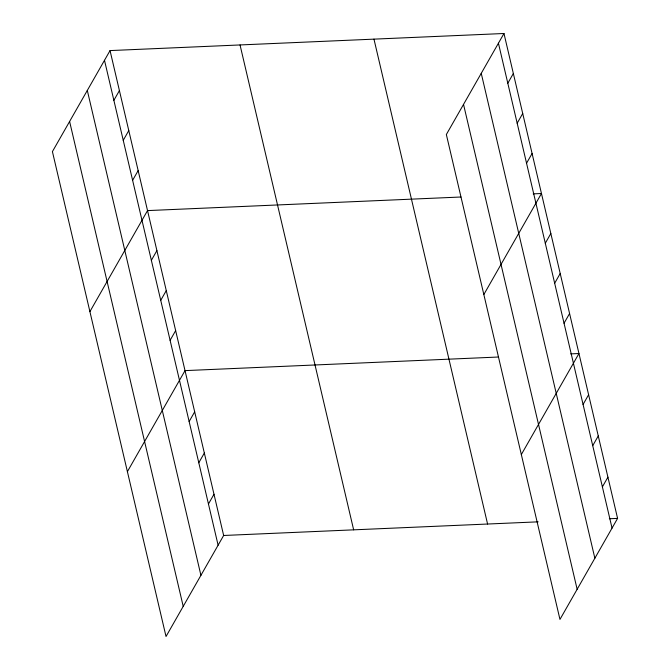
<?xml version="1.0" encoding="UTF-8"?>
<svg xmlns="http://www.w3.org/2000/svg" width="670" height="670" viewBox="0 0 670 670"><rect width="100%" height="100%" fill="white"/><g stroke="black" fill="none" stroke-linecap="round" stroke-linejoin="round"><path stroke-width="1" d="M110.039 50.585L52.419 151.604L166.026 636.5L223.654 535.481L110.039 50.585L503.974 33.5L617.581 518.396L559.961 619.415L446.346 134.519L503.974 33.5M113.867 100.307L119.411 90.592M123.238 140.315L128.782 130.591M132.61 180.314L138.154 170.599M89.906 311.625L147.526 210.598L460.985 197.005M151.361 260.32L156.906 250.605M160.733 300.328L166.277 290.613M170.105 340.335L175.649 330.611M127.401 471.638L185.02 370.619L498.48 357.018M189.133 421.547L194.677 411.832M198.789 462.769L204.333 453.046M208.454 503.982L213.99 494.267M507.801 83.222L513.346 73.507M517.173 123.23L522.717 113.506M526.545 163.229L532.089 153.514M483.841 294.532L541.461 193.513L533.211 193.873M545.296 243.235L550.832 233.52M554.668 283.243L560.212 273.519M564.039 323.241L569.584 313.526M521.335 454.553L578.955 353.526L570.706 353.886M583.068 404.462L588.612 394.747M592.724 445.684L598.268 435.961M602.38 486.897L607.924 477.174M223.654 535.481L538.144 521.838M609.332 518.747L617.581 518.396M498.43 43.215L612.045 528.111M481.244 73.348L594.86 558.244M463.531 104.394L577.146 589.282M373.969 39.136L487.584 524.032M240.036 44.949L353.651 529.844M104.495 60.308L218.11 545.196M87.309 90.433L200.925 575.329M69.605 121.479L183.212 606.367"/></g></svg>
